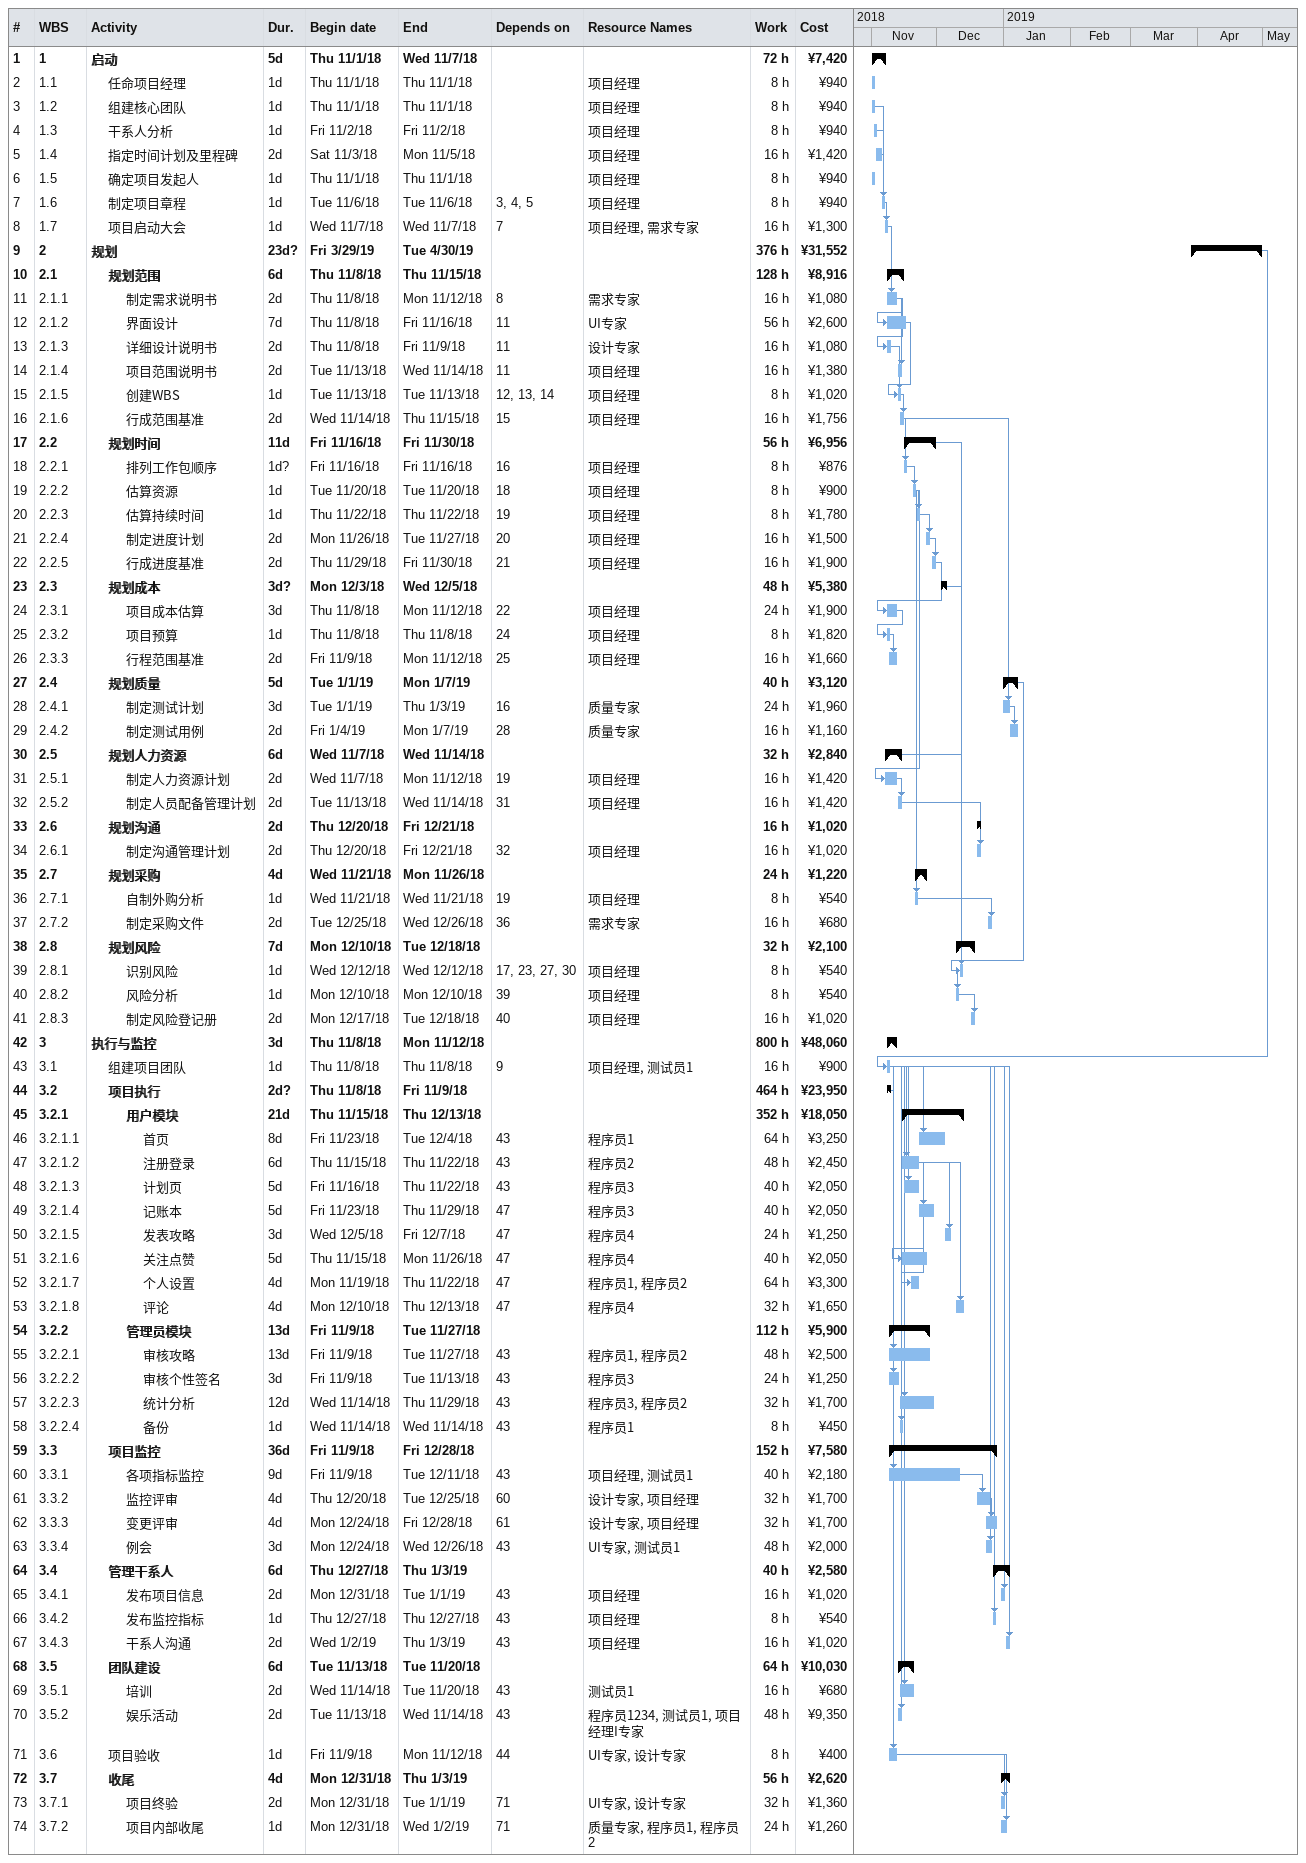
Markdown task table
| ID | WBS | Task | Duration | Start | Finish | Predecessors | Resources | Work (h) | Cost (¥) |
|---|---|---|---|---|---|---|---|---|---|
| 1 | 1 | **启动** | 5d | 2018-11-01 | 2018-11-07 |  |  | 72 | 7420 |
| 2 | 1.1 | 任命项目经理 | 1d | 2018-11-01 | 2018-11-01 |  | 项目经理 | 8 | 940 |
| 3 | 1.2 | 组建核心团队 | 1d | 2018-11-01 | 2018-11-01 |  | 项目经理 | 8 | 940 |
| 4 | 1.3 | 干系人分析 | 1d | 2018-11-02 | 2018-11-02 |  | 项目经理 | 8 | 940 |
| 5 | 1.4 | 指定时间计划及里程碑 | 2d | 2018-11-03 | 2018-11-05 |  | 项目经理 | 16 | 1420 |
| 6 | 1.5 | 确定项目发起人 | 1d | 2018-11-01 | 2018-11-01 |  | 项目经理 | 8 | 940 |
| 7 | 1.6 | 制定项目章程 | 1d | 2018-11-06 | 2018-11-06 | 3, 4, 5 | 项目经理 | 8 | 940 |
| 8 | 1.7 | 项目启动大会 | 1d | 2018-11-07 | 2018-11-07 | 7 | 项目经理, 需求专家 | 16 | 1300 |
| 9 | 2 | **规划** | 23d? | 2019-03-29 | 2019-04-30 |  |  | 376 | 31552 |
| 10 | 2.1 | **规划范围** | 6d | 2018-11-08 | 2018-11-15 |  |  | 128 | 8916 |
| 11 | 2.1.1 | 制定需求说明书 | 2d | 2018-11-08 | 2018-11-12 | 8 | 需求专家 | 16 | 1080 |
| 12 | 2.1.2 | 界面设计 | 7d | 2018-11-08 | 2018-11-16 | 11 | UI专家 | 56 | 2600 |
| 13 | 2.1.3 | 详细设计说明书 | 2d | 2018-11-08 | 2018-11-09 | 11 | 设计专家 | 16 | 1080 |
| 14 | 2.1.4 | 项目范围说明书 | 2d | 2018-11-13 | 2018-11-14 | 11 | 项目经理 | 16 | 1380 |
| 15 | 2.1.5 | 创建WBS | 1d | 2018-11-13 | 2018-11-13 | 12, 13, 14 | 项目经理 | 8 | 1020 |
| 16 | 2.1.6 | 行成范围基准 | 2d | 2018-11-14 | 2018-11-15 | 15 | 项目经理 | 16 | 1756 |
| 17 | 2.2 | **规划时间** | 11d | 2018-11-16 | 2018-11-30 |  |  | 56 | 6956 |
| 18 | 2.2.1 | 排列工作包顺序 | 1d? | 2018-11-16 | 2018-11-16 | 16 | 项目经理 | 8 | 876 |
| 19 | 2.2.2 | 估算资源 | 1d | 2018-11-20 | 2018-11-20 | 18 | 项目经理 | 8 | 900 |
| 20 | 2.2.3 | 估算持续时间 | 1d | 2018-11-22 | 2018-11-22 | 19 | 项目经理 | 8 | 1780 |
| 21 | 2.2.4 | 制定进度计划 | 2d | 2018-11-26 | 2018-11-27 | 20 | 项目经理 | 16 | 1500 |
| 22 | 2.2.5 | 行成进度基准 | 2d | 2018-11-29 | 2018-11-30 | 21 | 项目经理 | 16 | 1900 |
| 23 | 2.3 | **规划成本** | 3d? | 2018-12-03 | 2018-12-05 |  |  | 48 | 5380 |
| 24 | 2.3.1 | 项目成本估算 | 3d | 2018-11-08 | 2018-11-12 | 22 | 项目经理 | 24 | 1900 |
| 25 | 2.3.2 | 项目预算 | 1d | 2018-11-08 | 2018-11-08 | 24 | 项目经理 | 8 | 1820 |
| 26 | 2.3.3 | 行程范围基准 | 2d | 2018-11-09 | 2018-11-12 | 25 | 项目经理 | 16 | 1660 |
| 27 | 2.4 | **规划质量** | 5d | 2019-01-01 | 2019-01-07 |  |  | 40 | 3120 |
| 28 | 2.4.1 | 制定测试计划 | 3d | 2019-01-01 | 2019-01-03 | 16 | 质量专家 | 24 | 1960 |
| 29 | 2.4.2 | 制定测试用例 | 2d | 2019-01-04 | 2019-01-07 | 28 | 质量专家 | 16 | 1160 |
| 30 | 2.5 | **规划人力资源** | 6d | 2018-11-07 | 2018-11-14 |  |  | 32 | 2840 |
| 31 | 2.5.1 | 制定人力资源计划 | 2d | 2018-11-07 | 2018-11-12 | 19 | 项目经理 | 16 | 1420 |
| 32 | 2.5.2 | 制定人员配备管理计划 | 2d | 2018-11-13 | 2018-11-14 | 31 | 项目经理 | 16 | 1420 |
| 33 | 2.6 | **规划沟通** | 2d | 2018-12-20 | 2018-12-21 |  |  | 16 | 1020 |
| 34 | 2.6.1 | 制定沟通管理计划 | 2d | 2018-12-20 | 2018-12-21 | 32 | 项目经理 | 16 | 1020 |
| 35 | 2.7 | **规划采购** | 4d | 2018-11-21 | 2018-11-26 |  |  | 24 | 1220 |
| 36 | 2.7.1 | 自制外购分析 | 1d | 2018-11-21 | 2018-11-21 | 19 | 项目经理 | 8 | 540 |
| 37 | 2.7.2 | 制定采购文件 | 2d | 2018-12-25 | 2018-12-26 | 36 | 需求专家 | 16 | 680 |
| 38 | 2.8 | **规划风险** | 7d | 2018-12-10 | 2018-12-18 |  |  | 32 | 2100 |
| 39 | 2.8.1 | 识别风险 | 1d | 2018-12-12 | 2018-12-12 | 17, 23, 27, 30 | 项目经理 | 8 | 540 |
| 40 | 2.8.2 | 风险分析 | 1d | 2018-12-10 | 2018-12-10 | 39 | 项目经理 | 8 | 540 |
| 41 | 2.8.3 | 制定风险登记册 | 2d | 2018-12-17 | 2018-12-18 | 40 | 项目经理 | 16 | 1020 |
| 42 | 3 | **执行与监控** | 3d | 2018-11-08 | 2018-11-12 |  |  | 800 | 48060 |
| 43 | 3.1 | 组建项目团队 | 1d | 2018-11-08 | 2018-11-08 | 9 | 项目经理, 测试员1 | 16 | 900 |
| 44 | 3.2 | **项目执行** | 2d? | 2018-11-08 | 2018-11-09 |  |  | 464 | 23950 |
| 45 | 3.2.1 | **用户模块** | 21d | 2018-11-15 | 2018-12-13 |  |  | 352 | 18050 |
| 46 | 3.2.1.1 | 首页 | 8d | 2018-11-23 | 2018-12-04 | 43 | 程序员1 | 64 | 3250 |
| 47 | 3.2.1.2 | 注册登录 | 6d | 2018-11-15 | 2018-11-22 | 43 | 程序员2 | 48 | 2450 |
| 48 | 3.2.1.3 | 计划页 | 5d | 2018-11-16 | 2018-11-22 | 43 | 程序员3 | 40 | 2050 |
| 49 | 3.2.1.4 | 记账本 | 5d | 2018-11-23 | 2018-11-29 | 47 | 程序员3 | 40 | 2050 |
| 50 | 3.2.1.5 | 发表攻略 | 3d | 2018-12-05 | 2018-12-07 | 47 | 程序员4 | 24 | 1250 |
| 51 | 3.2.1.6 | 关注点赞 | 5d | 2018-11-15 | 2018-11-26 | 47 | 程序员4 | 40 | 2050 |
| 52 | 3.2.1.7 | 个人设置 | 4d | 2018-11-19 | 2018-11-22 | 47 | 程序员1, 程序员2 | 64 | 3300 |
| 53 | 3.2.1.8 | 评论 | 4d | 2018-12-10 | 2018-12-13 | 47 | 程序员4 | 32 | 1650 |
| 54 | 3.2.2 | **管理员模块** | 13d | 2018-11-09 | 2018-11-27 |  |  | 112 | 5900 |
| 55 | 3.2.2.1 | 审核攻略 | 13d | 2018-11-09 | 2018-11-27 | 43 | 程序员1, 程序员2 | 48 | 2500 |
| 56 | 3.2.2.2 | 审核个性签名 | 3d | 2018-11-09 | 2018-11-13 | 43 | 程序员3 | 24 | 1250 |
| 57 | 3.2.2.3 | 统计分析 | 12d | 2018-11-14 | 2018-11-29 | 43 | 程序员3, 程序员2 | 32 | 1700 |
| 58 | 3.2.2.4 | 备份 | 1d | 2018-11-14 | 2018-11-14 | 43 | 程序员1 | 8 | 450 |
| 59 | 3.3 | **项目监控** | 36d | 2018-11-09 | 2018-12-28 |  |  | 152 | 7580 |
| 60 | 3.3.1 | 各项指标监控 | 9d | 2018-11-09 | 2018-12-11 | 43 | 项目经理, 测试员1 | 40 | 2180 |
| 61 | 3.3.2 | 监控评审 | 4d | 2018-12-20 | 2018-12-25 | 60 | 设计专家, 项目经理 | 32 | 1700 |
| 62 | 3.3.3 | 变更评审 | 4d | 2018-12-24 | 2018-12-28 | 61 | 设计专家, 项目经理 | 32 | 1700 |
| 63 | 3.3.4 | 例会 | 3d | 2018-12-24 | 2018-12-26 | 43 | UI专家, 测试员1 | 48 | 2000 |
| 64 | 3.4 | **管理干系人** | 6d | 2018-12-27 | 2019-01-03 |  |  | 40 | 2580 |
| 65 | 3.4.1 | 发布项目信息 | 2d | 2018-12-31 | 2019-01-01 | 43 | 项目经理 | 16 | 1020 |
| 66 | 3.4.2 | 发布监控指标 | 1d | 2018-12-27 | 2018-12-27 | 43 | 项目经理 | 8 | 540 |
| 67 | 3.4.3 | 干系人沟通 | 2d | 2019-01-02 | 2019-01-03 | 43 | 项目经理 | 16 | 1020 |
| 68 | 3.5 | **团队建设** | 6d | 2018-11-13 | 2018-11-20 |  |  | 64 | 10030 |
| 69 | 3.5.1 | 培训 | 2d | 2018-11-14 | 2018-11-20 | 43 | 测试员1 | 16 | 680 |
| 70 | 3.5.2 | 娱乐活动 | 2d | 2018-11-13 | 2018-11-14 | 43 | 程序员1234, 测试员1, 项目经理I专家 | 48 | 9350 |
| 71 | 3.6 | 项目验收 | 1d | 2018-11-09 | 2018-11-12 | 44 | UI专家, 设计专家 | 8 | 400 |
| 72 | 3.7 | **收尾** | 4d | 2018-12-31 | 2019-01-03 |  |  | 56 | 2620 |
| 73 | 3.7.1 | 项目终验 | 2d | 2018-12-31 | 2019-01-01 | 71 | UI专家, 设计专家 | 32 | 1360 |
| 74 | 3.7.2 | 项目内部收尾 | 1d | 2018-12-31 | 2019-01-02 | 71 | 质量专家, 程序员1, 程序员2 | 24 | 1260 |
